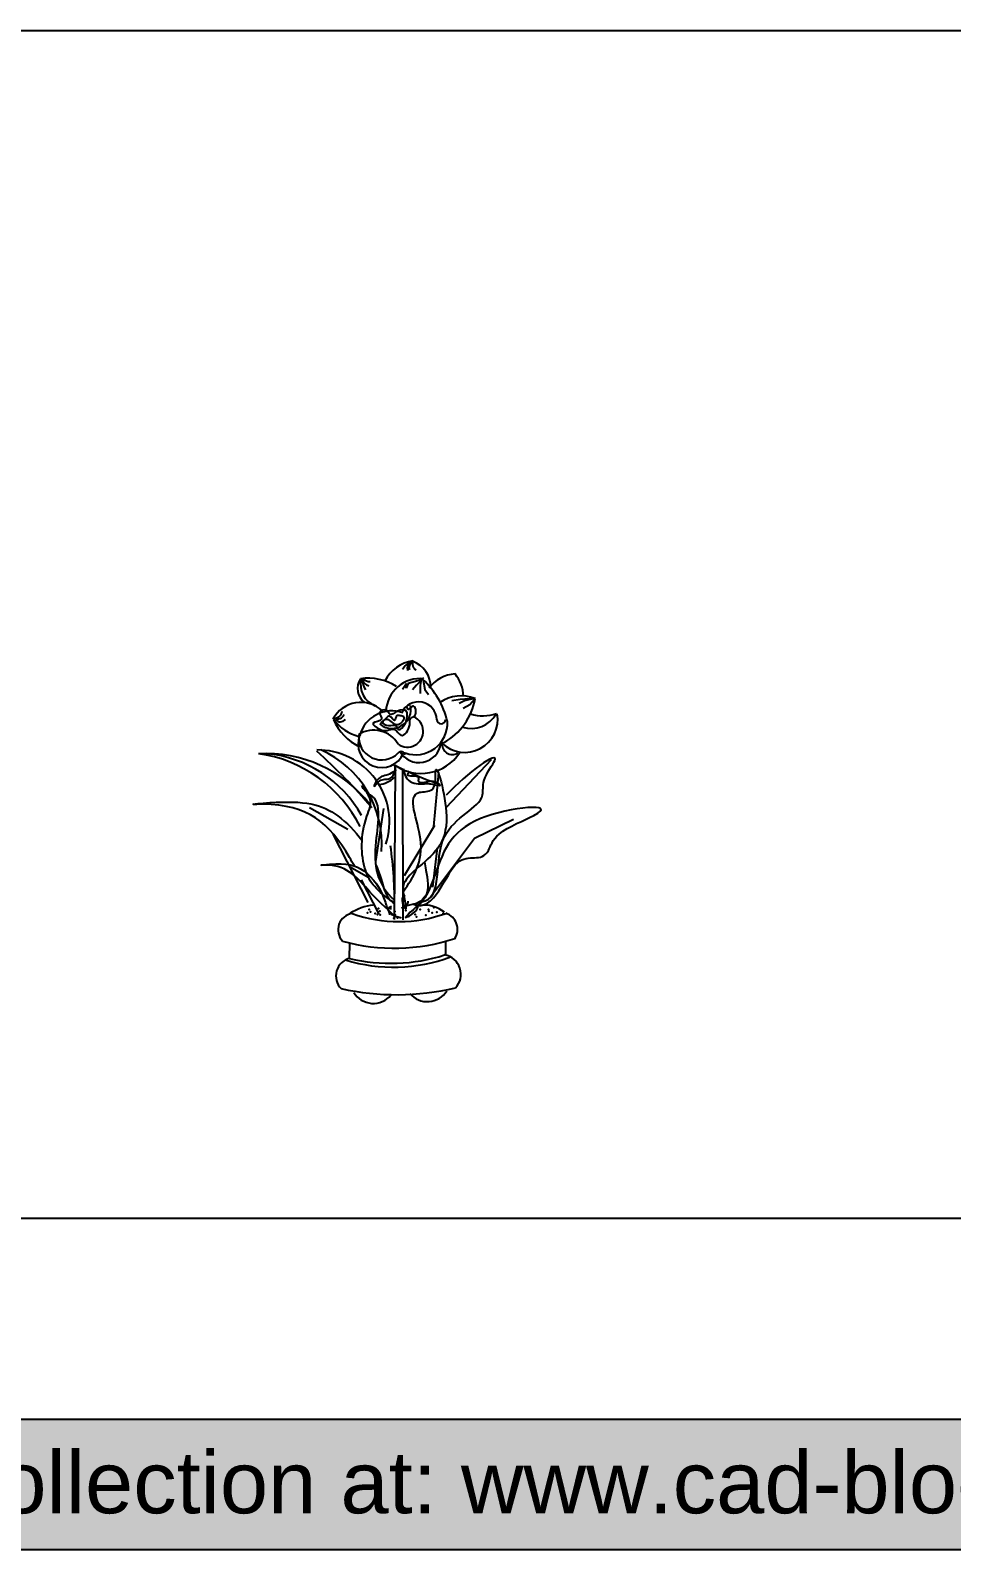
# Model space of a CAD drawing. Header units: millimetres. Extents: x 22565 to 38821, y 15578 to 26720.
# Drawn here: x 36085 to 37453, y 15578 to 17834 of the extents above; entities that cross this region are included whole.
import ezdxf

# ---------------------------------------------------------------- set-up
doc = ezdxf.new("R2010")
doc.units = ezdxf.units.MM
doc.layers.add('www.cad-blocks.net', color=7, linetype='Continuous')
doc.styles.get("Standard").update_dxf_attribs({"font": 'arial.ttf'})

# ---------------------------------------------------------------- blocks, each defined once
blk = doc.blocks.new('A$C47CC22F5')
for p, q in [((228.1, 475), (222.2, 466.2)), ((230.5, 475), (227.5, 468)), ((227.5, 468), (228.1, 475)), ((250.5, 480.3), (230.5, 475)), ((253.5, 483.3), (242.9, 472.7)), ((249.9, 480.9), (248.2, 472.1)), ((252.9, 479.8), (255.3, 466.2)), ((242.9, 472.7), (236.9, 465.6)), ((248.2, 472.1), (248.2, 460.3)), ((255.3, 466.2), (260.6, 458.5)), ((307.8, 451.4), (295.4, 449.1)), ((327.9, 452.6), (307.8, 451.4)), ((328.5, 452.6), (314.3, 449.1)), ((329.1, 451.4), (322, 443.2)), ((314.3, 449.1), (306.1, 445.5)), ((322, 443.2), (312, 437.8)), ((353.7, 361.6), (286.7, 290.8)), ((211.1, 352.7), (209.8, 124.6)), ((222.5, 347.5), (211.1, 352.7)), ((223.2, 124), (222.5, 347.5)), ((275.3, 342.9), (268.2, 262.7)), ((84.2, 290.7), (141, 258.6)), ((182.3, 210.6), (194.6, 289.3)), ((386.7, 273), (329.1, 245)), ((118.8, 251.2), (170.6, 150)), ((269.4, 264.2), (224.7, 189.5)), ((329.1, 245), (263.7, 157.9)), ((273.5, 230.9), (266.7, 172.7)), ((143.5, 203.1), (171.9, 187)), ((160.8, 183.3), (186.7, 132.7)), ((286.6, 72.4), (286.6, 92.5)), ((143.5, 67), (144, 89.7))]:
    blk.add_line(p, q)
for centre, radius, start, end in [((246.2, 452.4), 56.9, 98.7192, 152.6284), ((246.4, 482.1), 27.8, 113.8205, 150.6929), ((241.9, 497.4), 12.9, 124.3424, 192.8929), ((242.3, 498.6), 10.6, 123.6635, 199.4463), ((247.9, 504.8), 11.2, 156.7947, 240.0959), ((223.1, 469.5), 41, 358.6753, 70.3013), ((182.3, 467.7), 26.9, 147.656, 231.2799), ((170.8, 405.1), 77.9, 56.9137, 98.3099), ((193.7, 473.6), 33.9, 166.4362, 248.756), ((193.8, 483.3), 31.9, 183.1827, 213.7077), ((175.3, 484.1), 13.1, 191.4551, 255.1078), ((173, 490.3), 12.4, 221.4231, 276.099), ((248.5, 431.3), 51.1, 84.4386, 176.5743), ((167.6, 389.9), 124.5, 13.3878, 47.155), ((302.1, 440.3), 48.9, 92.3201, 145.6102), ((257.5, 454.3), 55.1, 1.8874, 39.2474), ((309.3, 400.7), 55.8, 68.4977, 124.4607), ((240.4, 467), 90.5, 298.4588, 350.8209), ((160.2, 400.6), 46.5, 46.357, 152.8283), ((120.3, 435.9), 12.3, 265.6025, 349.7527), ((125.3, 433.1), 10.9, 247.6247, 337.5906), ((206, 385.1), 49.2, 70.0921, 164.8923), ((206.2, 436.7), 28.4, 234.6715, 11.896), ((245.8, 420.3), 27.3, 2.1049, 155.2884), ((314.6, 421.7), 48.9, 226.0304, 10.0005), ((324, 451), 42.8, 252.8952, 329.9769), ((341.6, 483.5), 56.5, 250.9972, 290.7645), ((193.2, 453.9), 80.6, 203.8319, 244.444), ((173.1, 459.8), 65.3, 215.5165, 255.8853), ((129.8, 427.1), 8.99, 220.2858, 324.4832), ((229.5, 403.9), 23.4, 234.1378, 66.8723), ((241.8, 416.2), 47, 250.6288, 3.0781), ((279.6, 421.6), 6.51, 182.1049, 357.8951), ((191.2, 385.3), 35.1, 159.0018, 337.4191), ((191.3, 395.9), 34.3, 174.0279, 315.5129), ((179.3, 363.4), 42.3, 30.5516, 121.4798), ((246.8, 390), 32.4, 208.6041, 352.7697), ((296, 384.5), 15.1, 167.8298, 303.3675), ((19.2, 175.9), 195.2, 37.703, 93.222), ((-19.5, 172.5), 200.2, 26.7506, 82.0602), ((3.5, 190.7), 180.9, 29.198, 84.6108), ((95.7, 269.4), 107, 342.139, 90.522), ((-415.2, -205.1), 771.8, 39.9648, 48.6549), ((39, 237.4), 152.2, 355.4737, 66.0275), ((249.7, 410.5), 69, 235.4364, 325.9773), ((220.3, 367.9), 6.01, 12.7431, 139.2007), ((352.9, 585.3), 270.1, 242.8775, 253.5433), ((182.4, 365.9), 41.2, 276.5335, 312.3013), ((-414.8, 146.7), 625.2, 359.5947, 8.038), ((188.3, 65.5), 81.1, 96.8321, 123.0594), ((254.8, 98.6), 47.3, 50.9941, 97.6646), ((150.7, 109.4), 24.3, 97.5288, 223.5598), ((216.6, 327.8), 206.3, 250.4272, 289.8622), ((278.5, 110), 25.2, 327.0642, 71.1037), ((210.2, 367.3), 285.3, 254.3035, 288.2574), ((208.7, 298.8), 244.9, 253.0425, 290.2237), ((205, 321.3), 261.7, 256.3984, 287.6938), ((279.8, 43.3), 29.1, 315.737, 80.5686), ((150.1, 41), 26.9, 104.2991, 224.8026), ((213.6, 394.6), 381.6, 257.4998, 283.1739), ((178.8, 34.1), 34.1, 211.21, 320.12), ((258.9, 36.5), 33.9, 220.186, 328.4023)]:
    blk.add_arc(centre, radius, start, end)
for points, start_tangent in [([(188.5, 414.2), (199.1, 421.9), (215.7, 414.2), (224, 425.4), (218.6, 427.2), (213.9, 427.2), (210.4, 420.1), (203.3, 426.6), (197.4, 423.1), (192.6, 417.2), (201.5, 412.5), (212.1, 412.5), (216.3, 406.6), (225.7, 414.8), (228.7, 423.7), (228.1, 433.7), (214.5, 433.7), (203.3, 429.6), (198.6, 434.9), (188.5, 431.9), (190.9, 421.9), (178.5, 416), (188.5, 407.1), (199.1, 405.4), (210.4, 406.6), (219.8, 398.3), (232.8, 413.6), (234, 423.1), (240.5, 427.2), (236.9, 441.4), (229.9, 436.7), (228.7, 440.2), (227.5, 440.2)], (-0.85576, -0.517372)), ([(212.7, 347.3), (202.6, 340.3), (184.7, 331.7), (180, 322.4), (187.8, 330.2), (203.3, 334.1), (211.1, 346.5), (210.3, 352.7), (209.6, 353.5)], (0.371582, -0.9284)), ([(223.2, 165.8), (248.9, 244.1), (247.5, 313.5), (265.9, 317.7), (271.3, 344.9), (287.3, 278.1), (242.2, 199.2), (223.3, 174.6), (223.2, 165.8), (226.5, 140.3), (224, 159.6), (225.8, 160.5)], (-0.698472, 0.715638)), ([(210.2, 130.2), (173.1, 166), (108.9, 205.5), (101.5, 205.5), (113.8, 206.8), (164.5, 196.9), (196.6, 150), (205.2, 132.7), (210.2, 130.2), (212.6, 129), (213.9, 129), (220, 126.5)], (-0.94874, -0.316057))]:
    blk.add_spline(points, degree=3, dxfattribs=dict(start_tangent=start_tangent))
for points, knots in [([(250.1, 150.6), (284.1, 155.4), (253.7, 261.8), (348.1, 293.5), (338.3, 331.9), (384.1, 389), (317.6, 342.7), (287.1, 309.1)], [0, 0, 0, 0, 173.181166, 318.878632, 364.520072, 422.847067, 578.566631, 578.566631, 578.566631, 578.566631]), ([(223.5, 348.1), (224.3, 341), (231.7, 324.2), (254.1, 326.5), (266, 326.3), (282, 321.4), (271.1, 330), (262.4, 330.3), (243.9, 324.6), (248.6, 340.8), (225.3, 334.4), (231.1, 342.2), (232.1, 343.8)], [0, 0, 0, 0, 35.623099, 76.436114, 92.159191, 110.624761, 120.820318, 139.285982, 166.737509, 174.56724, 203.083601, 210.637607, 210.637607, 210.637607, 210.637607]), ([(210.2, 149.3), (183.6, 166.8), (160.3, 195), (159.3, 260), (178.2, 299.3), (170.3, 310), (169, 314.6), (164.5, 317.1), (163.1, 320.7), (161.9, 323.7)], [504.893651, 504.893651, 504.893651, 504.893651, 666.692254, 857.773296, 922.726659, 941.291467, 950.573872, 954.725588, 977.081412, 977.081412, 977.081412, 977.081412]), ([(150.6, 204.2), (148.2, 208.4), (115.4, 266.3), (79.4, 297.8), (-10.3, 295.1), (71.2, 302.9), (115.2, 293), (151.2, 256.6), (162, 241.7)], [153.386243, 153.386243, 153.386243, 153.386243, 173.181166, 426.631807, 451.542008, 493.265896, 666.692254, 757.619412, 757.619412, 757.619412, 757.619412]), ([(170, 311.4), (193, 304.1), (175.5, 223.8), (183.4, 177.8), (210.2, 153.1)], [0, 0, 0, 0, 173.181166, 395.533566, 395.533566, 395.533566, 395.533566]), ([(238.3, 147.2), (270.1, 134.3), (297.3, 241.5), (345.4, 203.1), (358.4, 255), (480.9, 301.4), (298.8, 284), (278.6, 212.6), (256.6, 154), (239.3, 147.1), (227.9, 144.7), (222.5, 143.6)], [0, 0, 0, 0, 173.181166, 318.878632, 364.520072, 422.847067, 596.273425, 787.354467, 852.30783, 870.872638, 890.315585, 890.315585, 890.315585, 890.315585]), ([(182.2, 206.6), (185.3, 199.5), (193.1, 178.8), (197.4, 155.2), (209.3, 149.1), (210.2, 148.7)], [821.946138, 821.946138, 821.946138, 821.946138, 857.773296, 922.726659, 927.598326, 927.598326, 927.598326, 927.598326]), ([(254.5, 210.2), (255.2, 206.2), (258.6, 188.8), (262.5, 165.7), (247.2, 146.1), (209.4, 116.1), (248.6, 138.6), (243.9, 146.5), (243.5, 147.3)], [767.740154, 767.740154, 767.740154, 767.740154, 787.354467, 852.30783, 870.872638, 924.929476, 965.858305, 970.007527, 970.007527, 970.007527, 970.007527]), ([(205.9, 143.7), (202.5, 142.8), (200.2, 141.7), (204.3, 141), (205.9, 140.9)], [907.749972, 907.749972, 907.749972, 907.749972, 924.929476, 932.137157, 932.137157, 932.137157, 932.137157]), ([(220.4, 142), (225.2, 143.1), (230.3, 145.8), (230.3, 150.8), (230.3, 151.8)], [949.294484, 949.294484, 949.294484, 949.294484, 965.858305, 970.007527, 970.007527, 970.007527, 970.007527])]:
    blk.add_open_spline(points, degree=3, knots=knots)
for p in [(172.6, 139.7), (174.5, 135.9), (186.5, 141), (188.4, 137.2), (210.5, 136.6), (226.9, 137.8), (248.4, 139.7), (260.5, 139.7), (261.1, 137.2), (268.7, 142.3), (170, 134.7), (181.4, 133.4), (185.2, 132.2), (189, 131.5), (202.9, 132.8), (209.2, 126.5), (211.1, 131.5), (214.9, 127.1), (240.9, 132.2), (242.8, 128.4), (256.7, 130.9), (266.2, 134.7), (273.1, 135.3), (282.6, 133.4)]:
    blk.add_point(p)
blk = doc.blocks.new('format')
at = {"layer": 'www.cad-blocks.net', "true_color": 0x546d8e}
h = blk.add_hatch(color=155, dxfattribs=at)
h.set_gradient(color1=(68, 68, 68), color2=(84, 109, 142), tint=1)
h.paths.add_polyline_path([(23683.3, 15771.9), (23683.3, 15578), (38820.7, 15578), (38820.7, 15771.9)])
at = {"layer": 'www.cad-blocks.net', "color": 155, "true_color": 0x546d8e}
for p, q in [((23683.3, 17833.7), (38820.7, 17833.7)), ((23683.3, 16070.4), (38820.7, 16070.4)), ((23683.3, 15771.9), (38820.7, 15771.9)), ((23683.3, 15771.9), (38820.7, 15771.9)), ((23683.3, 15578), (38820.7, 15578))]:
    blk.add_line(p, q, dxfattribs=at)
at = {"layer": 'www.cad-blocks.net', "insert": (34556.6, 15724.1), "char_height": 92.138, "attachment_point": 1}
blk.add_mtext_dynamic_manual_height_columns('{\\C255;\\c16777215;download more free cad collection at: www.cad-blocks.net}', width=45138.163, gutter_width=12.5, heights=[0], dxfattribs=at)

msp = doc.modelspace()

# ---------------------------------------------------------------- block references
msp.add_blockref('A$C47CC22F5', (36415.5, 16389))
at = {"layer": 'www.cad-blocks.net'}
msp.add_blockref('format', (0, 0), dxfattribs=at)

doc.saveas('drawing.dxf')
